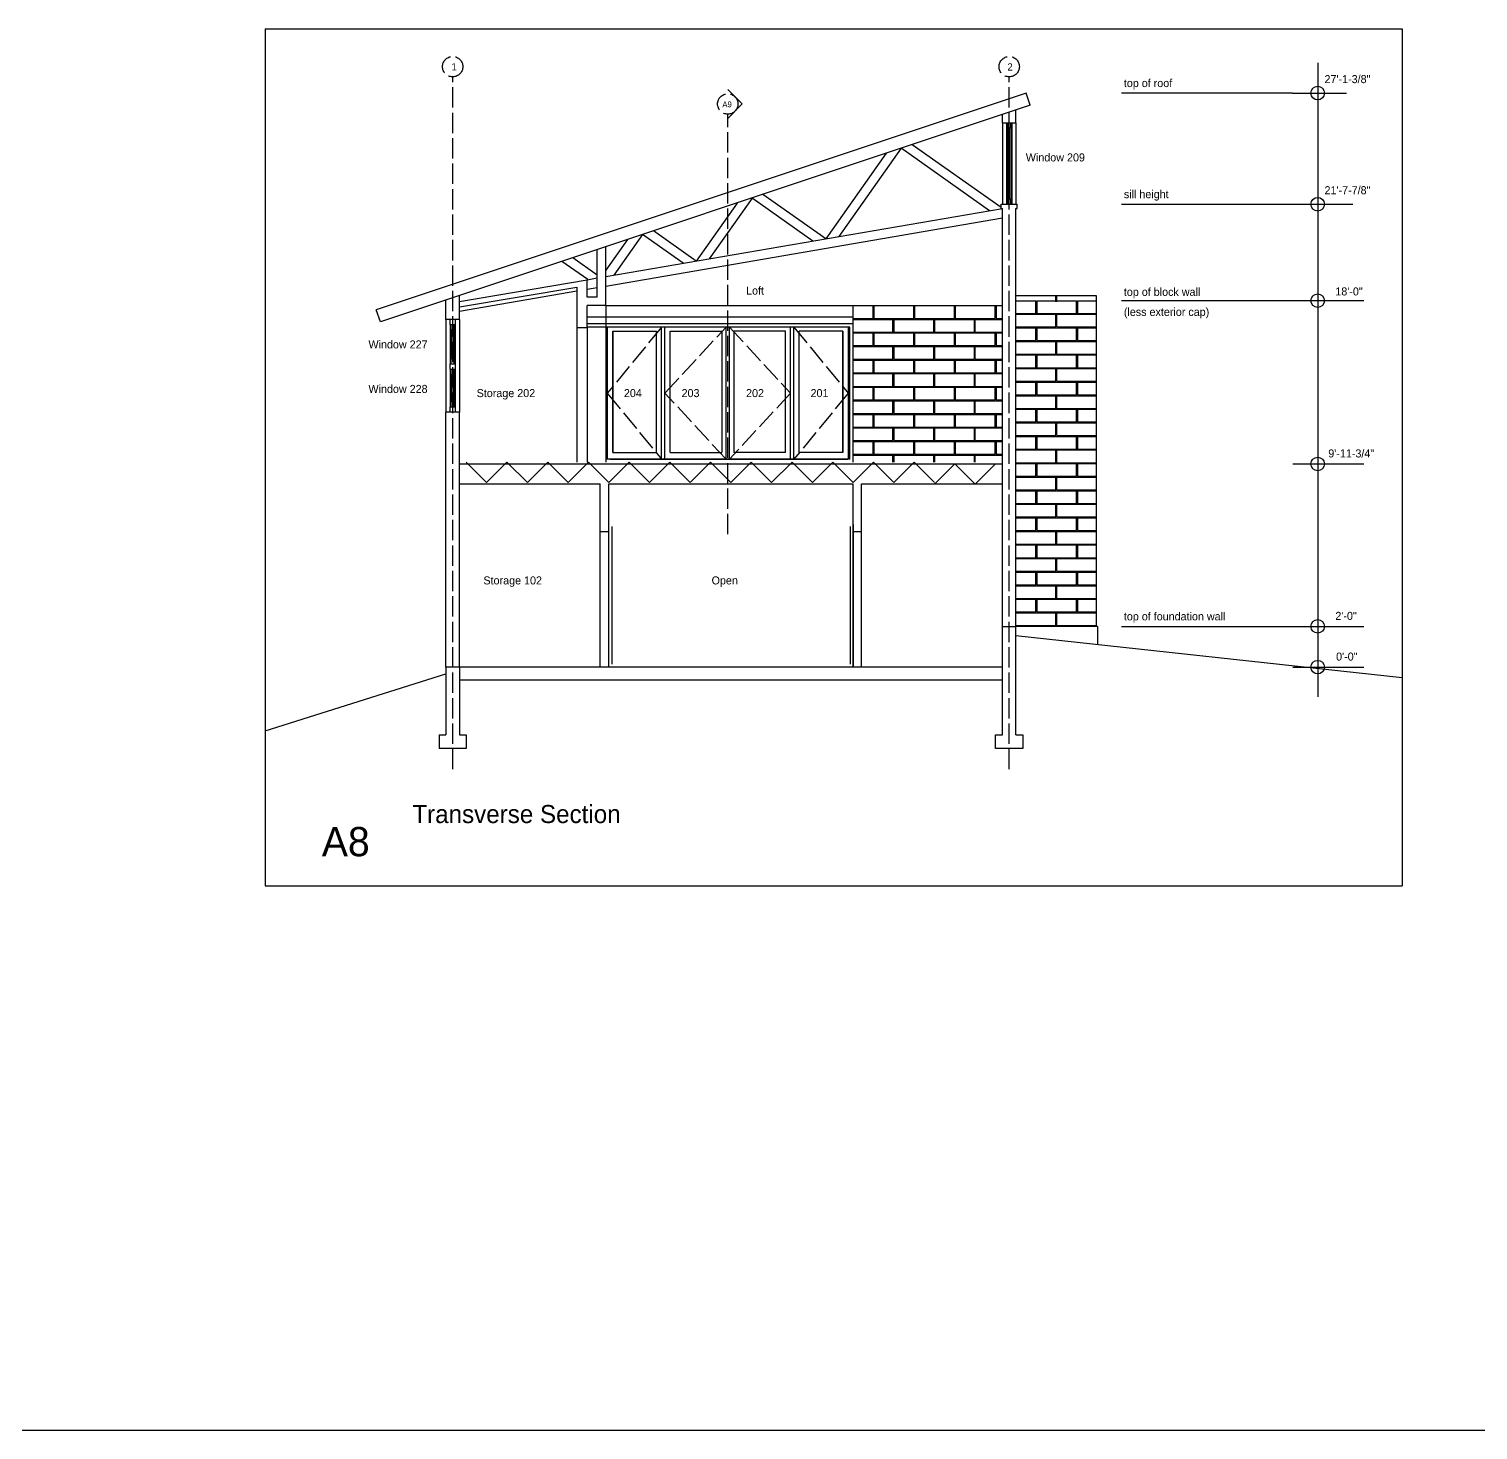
# Model space of a CAD drawing. Header units: inches. Extents: x 967 to 7501, y 257 to 3545.
# Drawn here: x 3665 to 4519, y 257 to 1082 of the extents above; entities that cross this region are included whole.
import ezdxf

# ---------------------------------------------------------------- set-up
doc = ezdxf.new("R2010")
doc.units = ezdxf.units.IN
doc.header["$MEASUREMENT"] = 0
doc.linetypes.add('ACAD_ISO02W100', pattern=[15, 12, -3])
for name, color, linetype in [('blocks', 251, 'Continuous'), ('const', 7, 'Continuous'), ('e1', 7, 'Continuous'), ('e2', 251, 'Continuous'), ('glass', 172, 'Continuous'), ('glassSwing', 172, 'ACAD_ISO02W100'), ('grid', 252, 'ACAD_ISO02W100'), ('walls', 7, 'Continuous')]:
    doc.layers.add(name, color=color, linetype=linetype)

msp = doc.modelspace()

# ---------------------------------------------------------------- linework, layer by layer
for p, q in [((3804.63, 1082.42), (3804.63, 577.41)), ((3804.63, 1082.42), (4474.76, 1082.42)), ((4474.76, 1082.42), (4474.76, 577.41)), ((4239.17, 730.26), (4247.17, 730.26)), ((3804.63, 577.41), (4474.76, 577.41))]:
    msp.add_line(p, q)
at = {"layer": 'blocks'}
for p, q in [((4270.67, 921.52), (4270.67, 925.02)), ((4271.17, 921.52), (4271.17, 925.02)), ((4162.92, 911.76), (4162.92, 919.26)), ((4163.42, 919.26), (4163.42, 911.76)), ((4186.92, 911.76), (4186.92, 919.26)), ((4187.42, 919.26), (4187.42, 911.76)), ((4210.92, 911.76), (4210.92, 919.26)), ((4211.42, 919.26), (4211.42, 911.76)), ((4234.92, 911.76), (4234.92, 919.26)), ((4235.42, 919.26), (4235.42, 911.76)), ((4247.17, 922.26), (4258.92, 922.26)), ((4247.17, 914.76), (4258.92, 914.76)), ((4247.17, 914.26), (4270.67, 914.26)), ((4258.92, 914.76), (4258.92, 922.26)), ((4259.42, 922.26), (4282.92, 922.26)), ((4259.42, 922.26), (4259.42, 914.76)), ((4259.42, 914.76), (4282.92, 914.76)), ((4270.67, 906.76), (4270.67, 914.26)), ((4271.17, 914.26), (4294.67, 914.26)), ((4271.17, 906.76), (4271.17, 914.26)), ((4282.92, 914.76), (4282.92, 922.26)), ((4283.42, 922.26), (4294.67, 922.26)), ((4283.42, 922.26), (4283.42, 914.76)), ((4283.42, 914.76), (4294.67, 914.76)), ((4151.17, 911.76), (4162.92, 911.76)), ((4151.17, 911.26), (4174.67, 911.26)), ((4163.42, 911.76), (4186.92, 911.76)), ((4174.67, 903.76), (4174.67, 911.26)), ((4175.17, 911.26), (4198.67, 911.26)), ((4175.17, 911.26), (4175.17, 903.76)), ((4187.42, 911.76), (4210.92, 911.76)), ((4198.67, 903.76), (4198.67, 911.26)), ((4199.17, 911.26), (4222.67, 911.26)), ((4199.17, 911.26), (4199.17, 903.76)), ((4211.42, 911.76), (4234.92, 911.76)), ((4222.67, 903.76), (4222.67, 911.26)), ((4223.17, 911.26), (4239.17, 911.26)), ((4223.17, 903.76), (4223.17, 911.26)), ((4235.42, 911.76), (4239.17, 911.76)), ((4247.17, 906.76), (4270.67, 906.76)), ((4247.17, 906.26), (4258.92, 906.26)), ((4258.92, 898.76), (4258.92, 906.26)), ((4259.42, 906.26), (4282.92, 906.26)), ((4259.42, 906.26), (4259.42, 898.76)), ((4271.17, 906.76), (4294.67, 906.76)), ((4282.92, 898.76), (4282.92, 906.26)), ((4283.42, 906.26), (4294.67, 906.26)), ((4283.42, 906.26), (4283.42, 898.76)), ((4151.17, 903.76), (4174.67, 903.76)), ((4151.17, 903.26), (4162.92, 903.26)), ((4162.92, 895.76), (4162.92, 903.26)), ((4163.42, 903.26), (4186.92, 903.26)), ((4163.42, 903.26), (4163.42, 895.76)), ((4175.17, 903.76), (4198.67, 903.76)), ((4186.92, 895.76), (4186.92, 903.26)), ((4187.42, 903.26), (4210.92, 903.26)), ((4187.42, 903.26), (4187.42, 895.76)), ((4199.17, 903.76), (4222.67, 903.76)), ((4210.92, 895.76), (4210.92, 903.26)), ((4211.42, 903.26), (4211.42, 895.76)), ((4211.42, 903.26), (4234.92, 903.26)), ((4223.17, 903.76), (4239.17, 903.76)), ((4234.92, 895.76), (4234.92, 903.26)), ((4235.42, 903.26), (4235.42, 895.76)), ((4235.42, 903.26), (4239.17, 903.26)), ((4247.17, 898.76), (4258.92, 898.76)), ((4247.17, 898.26), (4270.67, 898.26)), ((4259.42, 898.76), (4282.92, 898.76)), ((4270.67, 890.76), (4270.67, 898.26)), ((4271.17, 898.26), (4294.67, 898.26)), ((4271.17, 890.76), (4271.17, 898.26)), ((4283.42, 898.76), (4294.67, 898.76)), ((4151.17, 895.76), (4162.92, 895.76)), ((4151.17, 895.26), (4174.67, 895.26)), ((4163.42, 895.76), (4186.92, 895.76)), ((4174.67, 887.76), (4174.67, 895.26)), ((4175.17, 895.26), (4198.67, 895.26)), ((4175.17, 895.26), (4175.17, 887.76)), ((4187.42, 895.76), (4210.92, 895.76)), ((4198.67, 887.76), (4198.67, 895.26)), ((4199.17, 895.26), (4222.67, 895.26)), ((4199.17, 895.26), (4199.17, 887.76)), ((4211.42, 895.76), (4234.92, 895.76)), ((4222.67, 887.76), (4222.67, 895.26)), ((4223.17, 895.26), (4239.17, 895.26)), ((4223.17, 887.76), (4223.17, 895.26)), ((4235.42, 895.76), (4239.17, 895.76)), ((4247.17, 890.76), (4270.67, 890.76)), ((4247.17, 890.26), (4258.92, 890.26)), ((4258.92, 882.76), (4258.92, 890.26)), ((4259.42, 890.26), (4282.92, 890.26)), ((4259.42, 890.26), (4259.42, 882.76)), ((4271.17, 890.76), (4294.67, 890.76)), ((4282.92, 882.76), (4282.92, 890.26)), ((4283.42, 890.26), (4294.67, 890.26)), ((4283.42, 890.26), (4283.42, 882.76)), ((4151.17, 887.76), (4174.67, 887.76)), ((4151.17, 887.26), (4162.92, 887.26)), ((4151.17, 879.76), (4162.92, 879.76)), ((4162.92, 879.76), (4162.92, 887.26)), ((4163.42, 887.26), (4163.42, 879.76)), ((4163.42, 887.26), (4186.92, 887.26)), ((4163.42, 879.76), (4186.92, 879.76)), ((4175.17, 887.76), (4198.67, 887.76)), ((4186.92, 879.76), (4186.92, 887.26)), ((4187.42, 887.26), (4187.42, 879.76)), ((4187.42, 887.26), (4210.92, 887.26)), ((4187.42, 879.76), (4210.92, 879.76)), ((4199.17, 887.76), (4222.67, 887.76)), ((4210.92, 879.76), (4210.92, 887.26)), ((4211.42, 887.26), (4211.42, 879.76)), ((4211.42, 887.26), (4234.92, 887.26)), ((4211.42, 879.76), (4234.92, 879.76)), ((4223.17, 887.76), (4239.17, 887.76)), ((4234.92, 879.76), (4234.92, 887.26)), ((4235.42, 887.26), (4235.42, 879.76)), ((4235.42, 887.26), (4239.17, 887.26)), ((4235.42, 879.76), (4239.17, 879.76)), ((4247.17, 882.76), (4258.92, 882.76)), ((4247.17, 882.26), (4270.67, 882.26)), ((4259.42, 882.76), (4282.92, 882.76)), ((4270.67, 874.76), (4270.67, 882.26)), ((4271.17, 882.26), (4294.67, 882.26)), ((4271.17, 874.76), (4271.17, 882.26)), ((4283.42, 882.76), (4294.67, 882.76)), ((4151.17, 879.26), (4174.67, 879.26)), ((4151.17, 871.76), (4174.67, 871.76)), ((4151.17, 871.26), (4162.92, 871.26)), ((4162.92, 863.76), (4162.92, 871.26)), ((4163.42, 871.26), (4186.92, 871.26)), ((4163.42, 871.26), (4163.42, 863.76)), ((4174.67, 871.76), (4174.67, 879.26)), ((4175.17, 879.26), (4175.17, 871.76)), ((4175.17, 879.26), (4198.67, 879.26)), ((4175.17, 871.76), (4198.67, 871.76)), ((4186.92, 863.76), (4186.92, 871.26)), ((4187.42, 871.26), (4210.92, 871.26)), ((4187.42, 871.26), (4187.42, 863.76)), ((4198.67, 871.76), (4198.67, 879.26)), ((4199.17, 879.26), (4222.67, 879.26)), ((4199.17, 879.26), (4199.17, 871.76)), ((4199.17, 871.76), (4222.67, 871.76)), ((4210.92, 863.76), (4210.92, 871.26)), ((4211.42, 871.26), (4211.42, 863.76)), ((4211.42, 871.26), (4234.92, 871.26)), ((4222.67, 871.76), (4222.67, 879.26)), ((4223.17, 871.76), (4223.17, 879.26)), ((4223.17, 879.26), (4239.17, 879.26)), ((4223.17, 871.76), (4239.17, 871.76)), ((4234.92, 863.76), (4234.92, 871.26)), ((4235.42, 871.26), (4235.42, 863.76)), ((4235.42, 871.26), (4239.17, 871.26)), ((4247.17, 874.76), (4270.67, 874.76)), ((4247.17, 874.26), (4258.92, 874.26)), ((4258.92, 866.76), (4258.92, 874.26)), ((4259.42, 874.26), (4282.92, 874.26)), ((4259.42, 874.26), (4259.42, 866.76)), ((4271.17, 874.76), (4294.67, 874.76)), ((4282.92, 866.76), (4282.92, 874.26)), ((4283.42, 874.26), (4294.67, 874.26)), ((4283.42, 874.26), (4283.42, 866.76)), ((4151.17, 863.76), (4162.92, 863.76)), ((4151.17, 863.26), (4174.67, 863.26)), ((4163.42, 863.76), (4186.92, 863.76)), ((4174.67, 855.76), (4174.67, 863.26)), ((4175.17, 863.26), (4198.67, 863.26)), ((4175.17, 863.26), (4175.17, 855.76)), ((4187.42, 863.76), (4210.92, 863.76)), ((4198.67, 855.76), (4198.67, 863.26)), ((4199.17, 863.26), (4222.67, 863.26)), ((4199.17, 863.26), (4199.17, 855.76)), ((4211.42, 863.76), (4234.92, 863.76)), ((4222.67, 855.76), (4222.67, 863.26)), ((4223.17, 863.26), (4239.17, 863.26)), ((4223.17, 855.76), (4223.17, 863.26)), ((4235.42, 863.76), (4239.17, 863.76)), ((4247.17, 866.76), (4258.92, 866.76)), ((4247.17, 866.26), (4270.67, 866.26)), ((4259.42, 866.76), (4282.92, 866.76)), ((4270.67, 858.76), (4270.67, 866.26)), ((4271.17, 866.26), (4294.67, 866.26)), ((4271.17, 858.76), (4271.17, 866.26)), ((4283.42, 866.76), (4294.67, 866.76)), ((4151.17, 855.76), (4174.67, 855.76)), ((4151.17, 855.26), (4162.92, 855.26)), ((4162.92, 847.76), (4162.92, 855.26)), ((4163.42, 855.26), (4186.92, 855.26)), ((4163.42, 855.26), (4163.42, 847.76)), ((4175.17, 855.76), (4198.67, 855.76)), ((4186.92, 847.76), (4186.92, 855.26)), ((4187.42, 855.26), (4210.92, 855.26)), ((4187.42, 855.26), (4187.42, 847.76)), ((4199.17, 855.76), (4222.67, 855.76)), ((4210.92, 847.76), (4210.92, 855.26)), ((4211.42, 855.26), (4211.42, 847.76)), ((4211.42, 855.26), (4234.92, 855.26)), ((4223.17, 855.76), (4239.17, 855.76)), ((4234.92, 847.76), (4234.92, 855.26)), ((4235.42, 855.26), (4235.42, 847.76)), ((4235.42, 855.26), (4239.17, 855.26)), ((4247.17, 858.76), (4270.67, 858.76)), ((4247.17, 858.26), (4258.92, 858.26)), ((4258.92, 850.76), (4258.92, 858.26)), ((4259.42, 858.26), (4282.92, 858.26)), ((4259.42, 858.26), (4259.42, 850.76)), ((4271.17, 858.76), (4294.67, 858.76)), ((4282.92, 850.76), (4282.92, 858.26)), ((4283.42, 858.26), (4294.67, 858.26)), ((4283.42, 858.26), (4283.42, 850.76)), ((4151.17, 847.76), (4162.92, 847.76)), ((4151.17, 847.26), (4174.67, 847.26)), ((4163.42, 847.76), (4186.92, 847.76)), ((4174.67, 839.76), (4174.67, 847.26)), ((4175.17, 847.26), (4198.67, 847.26)), ((4175.17, 847.26), (4175.17, 839.76)), ((4187.42, 847.76), (4210.92, 847.76)), ((4198.67, 839.76), (4198.67, 847.26)), ((4199.17, 847.26), (4222.67, 847.26)), ((4199.17, 847.26), (4199.17, 839.76)), ((4211.42, 847.76), (4234.92, 847.76)), ((4222.67, 839.76), (4222.67, 847.26)), ((4223.17, 847.26), (4239.17, 847.26)), ((4223.17, 839.76), (4223.17, 847.26)), ((4235.42, 847.76), (4239.17, 847.76)), ((4247.17, 850.76), (4258.92, 850.76)), ((4247.17, 850.26), (4270.67, 850.26)), ((4259.42, 850.76), (4282.92, 850.76)), ((4270.67, 842.76), (4270.67, 850.26)), ((4271.17, 850.26), (4294.67, 850.26)), ((4271.17, 842.76), (4271.17, 850.26)), ((4283.42, 850.76), (4294.67, 850.76)), ((4151.17, 839.76), (4174.67, 839.76)), ((4151.17, 839.26), (4162.92, 839.26)), ((4162.92, 831.76), (4162.92, 839.26)), ((4163.42, 839.26), (4186.92, 839.26)), ((4163.42, 839.26), (4163.42, 831.76)), ((4175.17, 839.76), (4198.67, 839.76)), ((4186.92, 831.76), (4186.92, 839.26)), ((4187.42, 839.26), (4210.92, 839.26)), ((4187.42, 839.26), (4187.42, 831.76)), ((4199.17, 839.76), (4222.67, 839.76)), ((4210.92, 831.76), (4210.92, 839.26)), ((4211.42, 839.26), (4234.92, 839.26)), ((4211.42, 839.26), (4211.42, 831.76)), ((4223.17, 839.76), (4239.17, 839.76)), ((4234.92, 831.76), (4234.92, 839.26)), ((4235.42, 839.26), (4235.42, 831.76)), ((4235.42, 839.26), (4239.17, 839.26)), ((4247.17, 842.76), (4270.67, 842.76)), ((4247.17, 842.26), (4258.92, 842.26)), ((4258.92, 834.76), (4258.92, 842.26)), ((4259.42, 842.26), (4282.92, 842.26)), ((4259.42, 842.26), (4259.42, 834.76)), ((4271.17, 842.76), (4294.67, 842.76)), ((4282.92, 834.76), (4282.92, 842.26)), ((4283.42, 842.26), (4294.67, 842.26)), ((4283.42, 842.26), (4283.42, 834.76)), ((4151.17, 831.76), (4162.92, 831.76)), ((4151.17, 831.26), (4174.67, 831.26)), ((4163.42, 831.76), (4186.92, 831.76)), ((4174.67, 827.01), (4174.67, 831.26)), ((4175.17, 831.26), (4175.17, 827.01)), ((4175.17, 831.26), (4198.67, 831.26)), ((4187.42, 831.76), (4210.92, 831.76)), ((4198.67, 827.01), (4198.67, 831.26)), ((4199.17, 831.26), (4222.67, 831.26)), ((4199.17, 831.26), (4199.17, 827.01)), ((4211.42, 831.76), (4234.92, 831.76)), ((4222.67, 827.01), (4222.67, 831.26)), ((4223.17, 827.01), (4223.17, 831.26)), ((4223.17, 831.26), (4239.17, 831.26)), ((4235.42, 831.76), (4239.17, 831.76)), ((4247.17, 834.76), (4258.92, 834.76)), ((4247.17, 834.26), (4270.67, 834.26)), ((4259.42, 834.76), (4282.92, 834.76)), ((4270.67, 826.76), (4270.67, 834.26)), ((4271.17, 834.26), (4294.67, 834.26)), ((4271.17, 826.76), (4271.17, 834.26)), ((4283.42, 834.76), (4294.67, 834.76)), ((4247.17, 826.76), (4270.67, 826.76)), ((4247.17, 826.26), (4258.92, 826.26)), ((4258.92, 818.76), (4258.92, 826.26)), ((4259.42, 826.26), (4282.92, 826.26)), ((4259.42, 826.26), (4259.42, 818.76)), ((4271.17, 826.76), (4294.67, 826.76)), ((4282.92, 818.76), (4282.92, 826.26)), ((4283.42, 826.26), (4294.67, 826.26)), ((4283.42, 826.26), (4283.42, 818.76)), ((4247.17, 818.76), (4258.92, 818.76)), ((4247.17, 818.26), (4270.67, 818.26)), ((4259.42, 818.76), (4282.92, 818.76)), ((4270.67, 810.76), (4270.67, 818.26)), ((4271.17, 818.26), (4294.67, 818.26)), ((4271.17, 810.76), (4271.17, 818.26)), ((4283.42, 818.76), (4294.67, 818.76)), ((4247.17, 810.76), (4270.67, 810.76)), ((4247.17, 810.26), (4258.92, 810.26)), ((4258.92, 802.76), (4258.92, 810.26)), ((4259.42, 810.26), (4282.92, 810.26)), ((4259.42, 810.26), (4259.42, 802.76)), ((4271.17, 810.76), (4294.67, 810.76)), ((4282.92, 802.76), (4282.92, 810.26)), ((4283.42, 810.26), (4294.67, 810.26)), ((4283.42, 810.26), (4283.42, 802.76)), ((4247.17, 802.76), (4258.92, 802.76)), ((4247.17, 802.26), (4270.67, 802.26)), ((4247.17, 794.76), (4270.67, 794.76)), ((4247.17, 794.26), (4258.92, 794.26)), ((4258.92, 786.76), (4258.92, 794.26)), ((4259.42, 802.76), (4282.92, 802.76)), ((4259.42, 794.26), (4282.92, 794.26)), ((4259.42, 794.26), (4259.42, 786.76)), ((4270.67, 794.76), (4270.67, 802.26)), ((4271.17, 802.26), (4294.67, 802.26)), ((4271.17, 794.76), (4271.17, 802.26)), ((4271.17, 794.76), (4294.67, 794.76)), ((4282.92, 786.76), (4282.92, 794.26)), ((4283.42, 802.76), (4294.67, 802.76)), ((4283.42, 794.26), (4294.67, 794.26)), ((4283.42, 794.26), (4283.42, 786.76)), ((4247.17, 786.76), (4258.92, 786.76)), ((4247.17, 786.26), (4270.67, 786.26)), ((4259.42, 786.76), (4282.92, 786.76)), ((4270.67, 778.76), (4270.67, 786.26)), ((4271.17, 786.26), (4294.67, 786.26)), ((4271.17, 778.76), (4271.17, 786.26)), ((4283.42, 786.76), (4294.67, 786.76)), ((4247.17, 778.76), (4270.67, 778.76)), ((4247.17, 778.26), (4258.92, 778.26)), ((4258.92, 770.76), (4258.92, 778.26)), ((4259.42, 778.26), (4282.92, 778.26)), ((4259.42, 778.26), (4259.42, 770.76)), ((4271.17, 778.76), (4294.67, 778.76)), ((4282.92, 770.76), (4282.92, 778.26)), ((4283.42, 778.26), (4294.67, 778.26)), ((4283.42, 778.26), (4283.42, 770.76)), ((4247.17, 770.76), (4258.92, 770.76)), ((4247.17, 770.26), (4270.67, 770.26)), ((4259.42, 770.76), (4282.92, 770.76)), ((4270.67, 762.76), (4270.67, 770.26)), ((4271.17, 770.26), (4294.67, 770.26)), ((4271.17, 762.76), (4271.17, 770.26)), ((4283.42, 770.76), (4294.67, 770.76)), ((4247.17, 762.76), (4270.67, 762.76)), ((4247.17, 762.26), (4258.92, 762.26)), ((4258.92, 754.76), (4258.92, 762.26)), ((4259.42, 762.26), (4282.92, 762.26)), ((4259.42, 762.26), (4259.42, 754.76)), ((4271.17, 762.76), (4294.67, 762.76)), ((4282.92, 754.76), (4282.92, 762.26)), ((4283.42, 762.26), (4294.67, 762.26)), ((4283.42, 762.26), (4283.42, 754.76)), ((4247.17, 754.76), (4258.92, 754.76)), ((4247.17, 754.26), (4270.67, 754.26)), ((4259.42, 754.76), (4282.92, 754.76)), ((4270.67, 746.76), (4270.67, 754.26)), ((4271.17, 746.76), (4271.17, 754.26)), ((4271.17, 754.26), (4294.67, 754.26)), ((4283.42, 754.76), (4294.67, 754.76)), ((4247.17, 746.76), (4270.67, 746.76)), ((4247.17, 746.26), (4258.92, 746.26)), ((4258.92, 738.76), (4258.92, 746.26)), ((4259.42, 746.26), (4282.92, 746.26)), ((4259.42, 746.26), (4259.42, 738.76)), ((4271.17, 746.76), (4294.67, 746.76)), ((4282.92, 738.76), (4282.92, 746.26)), ((4283.42, 746.26), (4283.42, 738.76)), ((4283.42, 746.26), (4294.67, 746.26)), ((4247.17, 738.76), (4258.92, 738.76)), ((4247.17, 738.26), (4270.67, 738.26)), ((4259.42, 738.76), (4282.92, 738.76)), ((4270.67, 730.76), (4270.67, 738.26)), ((4271.17, 738.26), (4294.67, 738.26)), ((4271.17, 730.76), (4271.17, 738.26)), ((4283.42, 738.76), (4294.67, 738.76)), ((4247.17, 730.76), (4270.67, 730.76)), ((4271.17, 730.76), (4294.67, 730.76))]:
    msp.add_line(p, q, dxfattribs=at)
at = {"layer": 'e1'}
for p, q in [((4151.17, 827.01), (4151.17, 919.37)), ((3988.42, 906.25), (3988.42, 827.01)), ((3994.42, 906.72), (3994.42, 827.01)), ((4002.17, 706.26), (4002.17, 786.26)), ((4007.17, 706.26), (4007.17, 786.26)), ((4151.17, 706.26), (4151.17, 786.26)), ((4156.17, 706.26), (4156.17, 786.26)), ((1267.49, 256.57), (6357.66, 256.57))]:
    msp.add_line(p, q, dxfattribs=at)
at = {"layer": 'e2'}
for p, q in [((4424.99, 1062.4), (4424.99, 688.83)), ((4410.23, 1044.62), (4309.3, 1044.62)), ((4410.23, 1044.62), (4442.05, 1044.62)), ((4239.17, 1027.12), (4239.17, 979.12)), ((4239.17, 1026.54), (4239.17, 1023.54)), ((4241.67, 1027.12), (4241.67, 979.12)), ((4244.67, 1027.12), (4244.67, 979.12)), ((4247.17, 1027.12), (4247.17, 979.12)), ((4242.29, 1024.12), (4242.29, 982.12)), ((4244.04, 1024.12), (4244.04, 982.12)), ((4170.69, 1009.13), (4135.08, 958.75)), ((4179.5, 1012.07), (4142.75, 960.07)), ((4231.5, 975.31), (4179.5, 1012.07)), ((4238.42, 977.15), (4185.98, 1014.22)), ((4091.59, 982.76), (4066.26, 946.93)), ((4127.41, 957.43), (4091.59, 982.76)), ((4135.08, 958.75), (4098.06, 984.92)), ((4005.42, 936.49), (4239.17, 976.62)), ((4082.78, 979.82), (4058.6, 945.62)), ((4309.3, 979.12), (4445.7, 979.12)), ((4005.42, 930.91), (4239.17, 971.04)), ((4018.18, 958.29), (4005.42, 940.24)), ((4026.99, 961.23), (4010.06, 937.28)), ((4050.93, 944.3), (4026.99, 961.23)), ((4058.6, 945.62), (4033.46, 963.39)), ((3994.73, 934.65), (3979.52, 945.4)), ((4000.42, 937.37), (3985.99, 947.56)), ((3994.42, 934.6), (4000.42, 935.63)), ((3919.17, 916.09), (3988.42, 927.99)), ((3994.42, 929.02), (4000.42, 930.05)), ((4294.67, 925.02), (4247.17, 925.02)), ((4294.67, 730.76), (4294.67, 925.02)), ((4005.42, 919.37), (4239.17, 919.37)), ((4005.42, 919.37), (4005.42, 827.01)), ((4452.2, 922.26), (4309.3, 922.26)), ((3911.17, 911.22), (3911.17, 856.63)), ((3913.67, 908.22), (3913.67, 884.97)), ((3916.67, 908.22), (3916.67, 884.97)), ((3919.17, 911.22), (3919.17, 856.63)), ((3994.42, 912.72), (4151.17, 912.72)), ((3994.42, 908.76), (4151.17, 908.76)), ((4149.17, 906.72), (3994.42, 906.72)), ((4006.29, 906.72), (4006.29, 828.76)), ((4038.29, 828.76), (4038.29, 906.72)), ((4040.29, 828.76), (4040.29, 906.72)), ((4076.29, 828.76), (4076.29, 906.72)), ((4078.29, 828.76), (4078.29, 906.72)), ((4114.29, 828.76), (4114.29, 906.72)), ((4116.29, 828.76), (4116.29, 906.72)), ((4148.29, 906.72), (4148.29, 828.76)), ((4149.17, 828.76), (4149.17, 906.72)), ((3914.29, 905.22), (3914.29, 887.97)), ((3916.04, 905.22), (3916.04, 887.97)), ((4009.54, 904.22), (4035.29, 904.22)), ((4009.54, 904.22), (4009.54, 832.76)), ((4009.54, 832.76), (4009.54, 904.22)), ((4035.29, 832.76), (4035.29, 904.22)), ((4043.29, 832.76), (4043.29, 904.22)), ((4043.29, 904.22), (4073.79, 904.22)), ((4073.79, 904.22), (4073.79, 832.76)), ((4080.79, 904.22), (4080.79, 832.76)), ((4111.29, 904.22), (4080.79, 904.22)), ((4111.29, 832.76), (4111.29, 904.22)), ((4119.29, 832.76), (4119.29, 904.22)), ((4145.04, 904.22), (4119.29, 904.22)), ((4145.04, 832.76), (4145.04, 904.22)), ((4145.04, 904.22), (4145.04, 832.76)), ((3913.67, 881.97), (3913.67, 859.63)), ((3916.67, 881.97), (3916.67, 859.63)), ((3914.29, 878.97), (3914.29, 862.63)), ((3916.04, 878.97), (3916.04, 862.63)), ((4149.17, 828.76), (4005.42, 828.76)), ((4008.04, 828.76), (4148.04, 828.76)), ((4009.54, 832.76), (4035.29, 832.76)), ((4043.29, 832.76), (4073.79, 832.76)), ((4111.29, 832.76), (4080.79, 832.76)), ((4145.04, 832.76), (4119.29, 832.76)), ((3923.17, 827.01), (3935.17, 815.01)), ((3935.17, 815.01), (3947.17, 827.01)), ((3947.17, 827.01), (3959.17, 815.01)), ((3959.17, 815.01), (3971.17, 827.01)), ((3971.17, 827.01), (3983.17, 815.01)), ((3983.17, 815.01), (3995.17, 827.01)), ((3995.17, 827.01), (4007.17, 815.01)), ((4007.17, 815.01), (4019.17, 827.01)), ((4019.17, 827.01), (4031.17, 815.01)), ((4031.17, 815.01), (4043.17, 827.01)), ((4043.17, 827.01), (4055.17, 815.01)), ((4055.17, 815.01), (4067.17, 827.01)), ((4067.17, 827.01), (4079.17, 815.01)), ((4079.17, 815.01), (4091.17, 827.01)), ((4091.17, 827.01), (4103.17, 815.01)), ((4103.17, 815.01), (4115.17, 827.01)), ((4115.17, 827.01), (4127.17, 815.01)), ((4127.17, 815.01), (4139.17, 827.01)), ((4139.17, 827.01), (4151.17, 815.01)), ((4151.17, 815.01), (4163.17, 827.01)), ((4163.17, 827.01), (4175.17, 815.01)), ((4175.17, 815.01), (4187.17, 827.01)), ((4187.17, 827.01), (4199.17, 815.01)), ((4199.17, 814.01), (4211.17, 826.01)), ((4211.17, 826.01), (4223.17, 814.01)), ((4223.17, 814.01), (4235.17, 826.01)), ((4410.25, 826.01), (4452.2, 826.01)), ((4295.17, 730.26), (4247.17, 730.26)), ((4295.17, 730.26), (4295.17, 719.61)), ((4309.3, 730.28), (4452.2, 730.28)), ((4410.25, 706.26), (4452.2, 706.26))]:
    msp.add_line(p, q, dxfattribs=at)
for centre in [(4424.99, 1044.62), (4424.99, 979.12), (4424.99, 922.26), (4424.99, 826.01), (4424.99, 730.28), (4424.99, 706.26)]:
    msp.add_circle(centre, 4, dxfattribs=at)
at = {"layer": 'glass'}
for p, q in [((4243.17, 1024.12), (4243.17, 982.12)), ((3915.17, 905.22), (3915.17, 887.97)), ((3915.17, 878.97), (3915.17, 862.63))]:
    msp.add_line(p, q, dxfattribs=at)
at = {"layer": 'glassSwing'}
for p, q in [((4038.29, 906.72), (4006.29, 867.74)), ((4040.29, 867.74), (4076.29, 906.72)), ((4078.29, 906.72), (4114.29, 867.74)), ((4116.29, 906.72), (4148.29, 867.74)), ((4006.29, 867.74), (4038.29, 828.76)), ((4076.29, 828.76), (4040.29, 867.74)), ((4114.29, 867.74), (4078.29, 828.76)), ((4148.29, 867.74), (4116.29, 828.76))]:
    msp.add_line(p, q, dxfattribs=at)
at = {"layer": 'grid'}
for p, q in [((3915.17, 646.04), (3915.17, 1054.19)), ((4243.17, 646.04), (4243.17, 1054.19)), ((4077.29, 784.55), (4077.29, 1032.22))]:
    msp.add_line(p, q, dxfattribs=at)
for centre in [(3915.17, 1060.19), (4243.17, 1060.19), (4077.29, 1038.22)]:
    msp.add_circle(centre, 6, dxfattribs=at)
at = {"layer": 'walls'}
for p, q in [((4253.17, 1044.62), (3870.17, 916.95)), ((4077.29, 1046.71), (4085.78, 1038.22)), ((4255.57, 1037.42), (4253.17, 1044.62)), ((4255.57, 1037.42), (3872.57, 909.75)), ((4077.29, 1029.73), (4085.78, 1038.22)), ((4247.17, 1027.12), (4247.17, 1034.62)), ((4239.17, 1027.12), (4239.17, 1031.95)), ((4239.17, 1027.12), (4247.17, 1027.12)), ((4241.67, 1027.12), (4244.67, 1027.12)), ((4242.29, 1024.12), (4242.29, 1027.12)), ((4244.04, 1024.12), (4244.04, 1027.12)), ((4242.29, 1024.12), (4244.04, 1024.12)), ((4238.42, 976.62), (4238.42, 979.12)), ((4238.42, 979.12), (4247.91, 979.12)), ((4238.42, 976.62), (4239.17, 976.62)), ((4239.17, 730.26), (4239.17, 976.62)), ((4242.29, 979.12), (4242.29, 982.12)), ((4244.04, 982.12), (4242.29, 982.12)), ((4244.04, 979.12), (4244.04, 982.12)), ((4247.17, 730.26), (4247.17, 976.62)), ((4247.17, 976.62), (4247.91, 976.62)), ((4247.91, 976.62), (4247.91, 979.12)), ((4000.42, 924.37), (4000.42, 952.37)), ((4005.42, 919.37), (4005.42, 954.04)), ((3919.17, 921.68), (3994.42, 934.6)), ((3994.42, 924.37), (3994.42, 934.6)), ((3911.17, 911.22), (3911.17, 922.62)), ((3919.17, 918.58), (3988.42, 930.3)), ((3919.17, 911.22), (3919.17, 925.29)), ((3988.42, 930.3), (3988.42, 906.25)), ((4000.42, 924.37), (3994.42, 924.37)), ((3872.57, 909.75), (3870.17, 916.95)), ((4005.42, 919.37), (3994.42, 919.37)), ((3994.42, 906.25), (3994.42, 919.37)), ((3919.17, 911.22), (3911.17, 911.22)), ((3913.67, 908.22), (3913.67, 911.22)), ((3913.67, 908.22), (3916.67, 908.22)), ((3914.29, 905.22), (3914.29, 908.22)), ((3916.04, 905.22), (3916.04, 908.22)), ((3916.67, 911.22), (3916.67, 908.22)), ((3994.42, 906.25), (3988.42, 906.25)), ((3914.29, 905.22), (3916.04, 905.22)), ((3913.67, 884.97), (3916.67, 884.97)), ((3913.67, 881.97), (3913.67, 884.97)), ((3913.67, 881.97), (3916.67, 881.97)), ((3914.29, 884.97), (3914.29, 887.97)), ((3916.04, 887.97), (3914.29, 887.97)), ((3914.29, 878.97), (3914.29, 881.97)), ((3916.04, 884.97), (3916.04, 887.97)), ((3916.04, 878.97), (3916.04, 881.97)), ((3916.67, 884.97), (3916.67, 881.97)), ((3914.29, 878.97), (3916.04, 878.97)), ((3916.04, 862.63), (3914.29, 862.63)), ((3914.29, 859.63), (3914.29, 862.63)), ((3916.04, 859.63), (3916.04, 862.63)), ((3911.17, 706.26), (3911.17, 856.63)), ((3919.17, 856.63), (3911.17, 856.63)), ((3913.67, 859.63), (3916.67, 859.63)), ((3913.67, 856.63), (3913.67, 859.63)), ((3916.67, 859.63), (3916.67, 856.63)), ((3919.17, 706.26), (3919.17, 856.63)), ((3919.17, 826.01), (4239.17, 826.01)), ((3919.17, 814.26), (4002.17, 814.26)), ((4002.17, 786.26), (4002.17, 814.26)), ((4007.17, 814.26), (4151.17, 814.26)), ((4007.17, 786.26), (4007.17, 814.26)), ((4151.17, 786.26), (4151.17, 814.26)), ((4156.17, 814.26), (4239.17, 814.26)), ((4156.17, 786.26), (4156.17, 814.26)), ((4002.17, 786.26), (4007.17, 786.26)), ((4008.97, 789.19), (4008.97, 707.93)), ((4149.36, 789.19), (4149.36, 707.93)), ((4151.17, 790.26), (4151.17, 706.26)), ((4151.17, 786.26), (4156.17, 786.26)), ((4239.17, 666.26), (4239.17, 730.26)), ((4247.17, 666.26), (4247.17, 730.26)), ((4247.17, 724.82), (4474.76, 700.12)), ((3804.63, 668.76), (3911.17, 702.26)), ((4239.17, 706.26), (3911.17, 706.26)), ((3911.17, 706.26), (3911.17, 686.76)), ((3911.17, 703.43), (3911.17, 666.26)), ((3919.17, 706.26), (3919.17, 666.26)), ((3919.17, 698.76), (4239.17, 698.76)), ((3907.17, 666.26), (3911.17, 666.26)), ((3907.17, 666.26), (3907.17, 658.26)), ((3919.17, 666.26), (3923.17, 666.26)), ((3923.17, 666.26), (3923.17, 658.26)), ((4235.17, 666.26), (4239.17, 666.26)), ((4235.17, 658.26), (4235.17, 666.26)), ((4247.17, 666.26), (4251.17, 666.26)), ((4251.17, 666.26), (4251.17, 658.26)), ((3923.17, 658.26), (3907.17, 658.26)), ((3911.17, 658.26), (3907.17, 658.26)), ((4251.17, 658.26), (4235.17, 658.26))]:
    msp.add_line(p, q, dxfattribs=at)

# ---------------------------------------------------------------- texts
at = {"layer": 'const', "attachment_point": 1}
for s, insert, char_height, width in [('1', (3914.44, 1062.23), 4.26, 1625.1973), ('2', (4242.08, 1062.19), 4.26, 1625.1973), ('top of roof', (4310.75, 1052.9), 4.7359, 1805.7748), ('27\'-1-3/8"', (4429.01, 1055.23), 4.736, 1805.7748), ('A9', (4074.11, 1039.69), 3.41, 1300.1578), ('Window 209', (4252.96, 1009.08), 4.736, 1805.7748), ('sill height', (4310.75, 987.41), 4.7359, 1805.7748), ('21\'-7-7/8"', (4429.01, 989.74), 4.736, 1805.7748), ('Loft', (4088.08, 930.57), 4.736, 1805.7748), ('top of block wall', (4310.75, 929.8), 4.7359, 1805.7748), ('18\'-0"', (4435.39, 930.08), 4.736, 1805.7748), ('(less exterior cap)', (4310.75, 918.01), 4.7359, 1805.7748), ('Window 227', (3865.53, 898.86), 4.736, 1805.7748), ('Window 228', (3865.53, 872.61), 4.736, 1805.7748), ('Storage 202', (3929.29, 870.15), 4.7359, 1805.7748), ('204', (4016.08, 870.15), 4.736, 1805.7748), ('203', (4050.08, 870.15), 4.736, 1805.7748), ('202', (4088.08, 870.15), 4.736, 1805.7748), ('201', (4126.08, 870.15), 4.736, 1805.7748), ('9\'-11-3/4"', (4431.23, 834.59), 4.736, 1805.7748), ('Storage 102', (3933.29, 759.74), 4.7359, 1805.7748), ('Open', (4067.77, 759.74), 4.736, 1805.7748), ('top of foundation wall', (4310.75, 738.56), 4.7359, 1805.7748), ('2\'-0"', (4435.39, 738.84), 4.736, 1805.7748), ('0\'-0"', (4435.84, 714.84), 4.736, 1805.7748), ('Transverse Section', (3891.4, 624.99), 10.6557, 4062.9933), ('A8', (3838.04, 612.04), 17.262, 6582.0491)]:
    msp.add_mtext(s, dxfattribs=dict(at, insert=insert, char_height=char_height, width=width))

doc.saveas('drawing.dxf')
